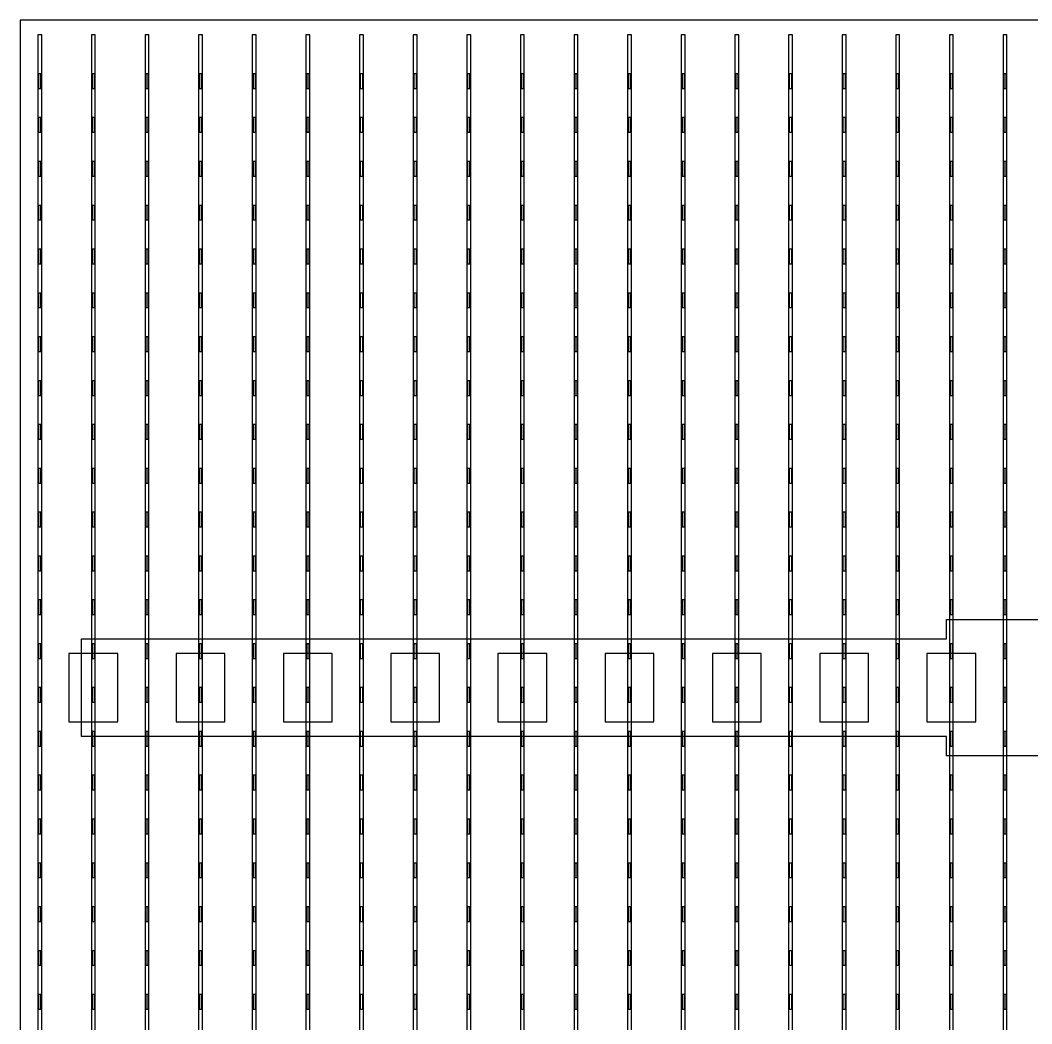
# Model space of a CAD drawing. Header units: millimetres. Extents: x -18 to 142, y -7 to 153.
# Drawn here: x 104.32 to 114.7, y 30.65 to 40.95 of the extents above; entities that cross this region are included whole.
import ezdxf

# ---------------------------------------------------------------- set-up
doc = ezdxf.new("R2010")
doc.units = ezdxf.units.MM
for name, color, linetype in [('BUSBARS', 3, 'Continuous'), ('CONTACT_PADS', 2, 'Continuous'), ('FINGERS', 1, 'Continuous'), ('INSULATION', 2, 'Continuous')]:
    doc.layers.add(name, color=color, linetype=linetype)

msp = doc.modelspace()

# ---------------------------------------------------------------- linework, layer by layer
at = {"layer": 'BUSBARS'}
msp.add_lwpolyline([(123.89, 34.6), (123.89, 33.6), (115.02, 33.6), (115.02, 33.4), (113.82, 33.4), (113.82, 33.6), (104.95, 33.6), (104.95, 34.6), (113.82, 34.6), (113.82, 34.8), (115.02, 34.8), (115.02, 34.6), (123.89, 34.6)], close=True, dxfattribs=at)
at = {"layer": 'CONTACT_PADS'}
for points in [[(104.533, 40.25), (104.533, 40.4), (104.508, 40.4), (104.508, 40.25), (104.533, 40.25)], [(105.083, 40.25), (105.083, 40.4), (105.058, 40.4), (105.058, 40.25), (105.083, 40.25)], [(105.633, 40.25), (105.633, 40.4), (105.608, 40.4), (105.608, 40.25), (105.633, 40.25)], [(106.183, 40.25), (106.183, 40.4), (106.158, 40.4), (106.158, 40.25), (106.183, 40.25)], [(106.733, 40.25), (106.733, 40.4), (106.708, 40.4), (106.708, 40.25), (106.733, 40.25)], [(107.283, 40.25), (107.283, 40.4), (107.258, 40.4), (107.258, 40.25), (107.283, 40.25)], [(107.833, 40.25), (107.833, 40.4), (107.808, 40.4), (107.808, 40.25), (107.833, 40.25)], [(108.383, 40.25), (108.383, 40.4), (108.358, 40.4), (108.358, 40.25), (108.383, 40.25)], [(108.933, 40.25), (108.933, 40.4), (108.908, 40.4), (108.908, 40.25), (108.933, 40.25)], [(109.483, 40.25), (109.483, 40.4), (109.458, 40.4), (109.458, 40.25), (109.483, 40.25)], [(110.033, 40.25), (110.033, 40.4), (110.008, 40.4), (110.008, 40.25), (110.033, 40.25)], [(110.583, 40.25), (110.583, 40.4), (110.558, 40.4), (110.558, 40.25), (110.583, 40.25)], [(111.133, 40.25), (111.133, 40.4), (111.108, 40.4), (111.108, 40.25), (111.133, 40.25)], [(111.683, 40.25), (111.683, 40.4), (111.658, 40.4), (111.658, 40.25), (111.683, 40.25)], [(112.233, 40.25), (112.233, 40.4), (112.208, 40.4), (112.208, 40.25), (112.233, 40.25)], [(112.783, 40.25), (112.783, 40.4), (112.758, 40.4), (112.758, 40.25), (112.783, 40.25)], [(113.333, 40.25), (113.333, 40.4), (113.308, 40.4), (113.308, 40.25), (113.333, 40.25)], [(113.883, 40.25), (113.883, 40.4), (113.858, 40.4), (113.858, 40.25), (113.883, 40.25)], [(114.433, 40.25), (114.433, 40.4), (114.408, 40.4), (114.408, 40.25), (114.433, 40.25)], [(104.533, 39.8), (104.533, 39.95), (104.508, 39.95), (104.508, 39.8), (104.533, 39.8)], [(105.083, 39.8), (105.083, 39.95), (105.058, 39.95), (105.058, 39.8), (105.083, 39.8)], [(105.633, 39.8), (105.633, 39.95), (105.608, 39.95), (105.608, 39.8), (105.633, 39.8)], [(106.183, 39.8), (106.183, 39.95), (106.158, 39.95), (106.158, 39.8), (106.183, 39.8)], [(106.733, 39.8), (106.733, 39.95), (106.708, 39.95), (106.708, 39.8), (106.733, 39.8)], [(107.283, 39.8), (107.283, 39.95), (107.258, 39.95), (107.258, 39.8), (107.283, 39.8)], [(107.833, 39.8), (107.833, 39.95), (107.808, 39.95), (107.808, 39.8), (107.833, 39.8)], [(108.383, 39.8), (108.383, 39.95), (108.358, 39.95), (108.358, 39.8), (108.383, 39.8)], [(108.933, 39.8), (108.933, 39.95), (108.908, 39.95), (108.908, 39.8), (108.933, 39.8)], [(109.483, 39.8), (109.483, 39.95), (109.458, 39.95), (109.458, 39.8), (109.483, 39.8)], [(110.033, 39.8), (110.033, 39.95), (110.008, 39.95), (110.008, 39.8), (110.033, 39.8)], [(110.583, 39.8), (110.583, 39.95), (110.558, 39.95), (110.558, 39.8), (110.583, 39.8)], [(111.133, 39.8), (111.133, 39.95), (111.108, 39.95), (111.108, 39.8), (111.133, 39.8)], [(111.683, 39.8), (111.683, 39.95), (111.658, 39.95), (111.658, 39.8), (111.683, 39.8)], [(112.233, 39.8), (112.233, 39.95), (112.208, 39.95), (112.208, 39.8), (112.233, 39.8)], [(112.783, 39.8), (112.783, 39.95), (112.758, 39.95), (112.758, 39.8), (112.783, 39.8)], [(113.333, 39.8), (113.333, 39.95), (113.308, 39.95), (113.308, 39.8), (113.333, 39.8)], [(113.883, 39.8), (113.883, 39.95), (113.858, 39.95), (113.858, 39.8), (113.883, 39.8)], [(114.433, 39.8), (114.433, 39.95), (114.408, 39.95), (114.408, 39.8), (114.433, 39.8)], [(104.533, 39.35), (104.533, 39.5), (104.508, 39.5), (104.508, 39.35), (104.533, 39.35)], [(105.083, 39.35), (105.083, 39.5), (105.058, 39.5), (105.058, 39.35), (105.083, 39.35)], [(105.633, 39.35), (105.633, 39.5), (105.608, 39.5), (105.608, 39.35), (105.633, 39.35)], [(106.183, 39.35), (106.183, 39.5), (106.158, 39.5), (106.158, 39.35), (106.183, 39.35)], [(106.733, 39.35), (106.733, 39.5), (106.708, 39.5), (106.708, 39.35), (106.733, 39.35)], [(107.283, 39.35), (107.283, 39.5), (107.258, 39.5), (107.258, 39.35), (107.283, 39.35)], [(107.833, 39.35), (107.833, 39.5), (107.808, 39.5), (107.808, 39.35), (107.833, 39.35)], [(108.383, 39.35), (108.383, 39.5), (108.358, 39.5), (108.358, 39.35), (108.383, 39.35)], [(108.933, 39.35), (108.933, 39.5), (108.908, 39.5), (108.908, 39.35), (108.933, 39.35)], [(109.483, 39.35), (109.483, 39.5), (109.458, 39.5), (109.458, 39.35), (109.483, 39.35)], [(110.033, 39.35), (110.033, 39.5), (110.008, 39.5), (110.008, 39.35), (110.033, 39.35)], [(110.583, 39.35), (110.583, 39.5), (110.558, 39.5), (110.558, 39.35), (110.583, 39.35)], [(111.133, 39.35), (111.133, 39.5), (111.108, 39.5), (111.108, 39.35), (111.133, 39.35)], [(111.683, 39.35), (111.683, 39.5), (111.658, 39.5), (111.658, 39.35), (111.683, 39.35)], [(112.233, 39.35), (112.233, 39.5), (112.208, 39.5), (112.208, 39.35), (112.233, 39.35)], [(112.783, 39.35), (112.783, 39.5), (112.758, 39.5), (112.758, 39.35), (112.783, 39.35)], [(113.333, 39.35), (113.333, 39.5), (113.308, 39.5), (113.308, 39.35), (113.333, 39.35)], [(113.883, 39.35), (113.883, 39.5), (113.858, 39.5), (113.858, 39.35), (113.883, 39.35)], [(114.433, 39.35), (114.433, 39.5), (114.408, 39.5), (114.408, 39.35), (114.433, 39.35)], [(104.533, 38.9), (104.533, 39.05), (104.508, 39.05), (104.508, 38.9), (104.533, 38.9)], [(105.083, 38.9), (105.083, 39.05), (105.058, 39.05), (105.058, 38.9), (105.083, 38.9)], [(105.633, 38.9), (105.633, 39.05), (105.608, 39.05), (105.608, 38.9), (105.633, 38.9)], [(106.183, 38.9), (106.183, 39.05), (106.158, 39.05), (106.158, 38.9), (106.183, 38.9)], [(106.733, 38.9), (106.733, 39.05), (106.708, 39.05), (106.708, 38.9), (106.733, 38.9)], [(107.283, 38.9), (107.283, 39.05), (107.258, 39.05), (107.258, 38.9), (107.283, 38.9)], [(107.833, 38.9), (107.833, 39.05), (107.808, 39.05), (107.808, 38.9), (107.833, 38.9)], [(108.383, 38.9), (108.383, 39.05), (108.358, 39.05), (108.358, 38.9), (108.383, 38.9)], [(108.933, 38.9), (108.933, 39.05), (108.908, 39.05), (108.908, 38.9), (108.933, 38.9)], [(109.483, 38.9), (109.483, 39.05), (109.458, 39.05), (109.458, 38.9), (109.483, 38.9)], [(110.033, 38.9), (110.033, 39.05), (110.008, 39.05), (110.008, 38.9), (110.033, 38.9)], [(110.583, 38.9), (110.583, 39.05), (110.558, 39.05), (110.558, 38.9), (110.583, 38.9)], [(111.133, 38.9), (111.133, 39.05), (111.108, 39.05), (111.108, 38.9), (111.133, 38.9)], [(111.683, 38.9), (111.683, 39.05), (111.658, 39.05), (111.658, 38.9), (111.683, 38.9)], [(112.233, 38.9), (112.233, 39.05), (112.208, 39.05), (112.208, 38.9), (112.233, 38.9)], [(112.783, 38.9), (112.783, 39.05), (112.758, 39.05), (112.758, 38.9), (112.783, 38.9)], [(113.333, 38.9), (113.333, 39.05), (113.308, 39.05), (113.308, 38.9), (113.333, 38.9)], [(113.883, 38.9), (113.883, 39.05), (113.858, 39.05), (113.858, 38.9), (113.883, 38.9)], [(114.433, 38.9), (114.433, 39.05), (114.408, 39.05), (114.408, 38.9), (114.433, 38.9)], [(104.533, 38.45), (104.533, 38.6), (104.508, 38.6), (104.508, 38.45), (104.533, 38.45)], [(105.083, 38.45), (105.083, 38.6), (105.058, 38.6), (105.058, 38.45), (105.083, 38.45)], [(105.633, 38.45), (105.633, 38.6), (105.608, 38.6), (105.608, 38.45), (105.633, 38.45)], [(106.183, 38.45), (106.183, 38.6), (106.158, 38.6), (106.158, 38.45), (106.183, 38.45)], [(106.733, 38.45), (106.733, 38.6), (106.708, 38.6), (106.708, 38.45), (106.733, 38.45)], [(107.283, 38.45), (107.283, 38.6), (107.258, 38.6), (107.258, 38.45), (107.283, 38.45)], [(107.833, 38.45), (107.833, 38.6), (107.808, 38.6), (107.808, 38.45), (107.833, 38.45)], [(108.383, 38.45), (108.383, 38.6), (108.358, 38.6), (108.358, 38.45), (108.383, 38.45)], [(108.933, 38.45), (108.933, 38.6), (108.908, 38.6), (108.908, 38.45), (108.933, 38.45)], [(109.483, 38.45), (109.483, 38.6), (109.458, 38.6), (109.458, 38.45), (109.483, 38.45)], [(110.033, 38.45), (110.033, 38.6), (110.008, 38.6), (110.008, 38.45), (110.033, 38.45)], [(110.583, 38.45), (110.583, 38.6), (110.558, 38.6), (110.558, 38.45), (110.583, 38.45)], [(111.133, 38.45), (111.133, 38.6), (111.108, 38.6), (111.108, 38.45), (111.133, 38.45)], [(111.683, 38.45), (111.683, 38.6), (111.658, 38.6), (111.658, 38.45), (111.683, 38.45)], [(112.233, 38.45), (112.233, 38.6), (112.208, 38.6), (112.208, 38.45), (112.233, 38.45)], [(112.783, 38.45), (112.783, 38.6), (112.758, 38.6), (112.758, 38.45), (112.783, 38.45)], [(113.333, 38.45), (113.333, 38.6), (113.308, 38.6), (113.308, 38.45), (113.333, 38.45)], [(113.883, 38.45), (113.883, 38.6), (113.858, 38.6), (113.858, 38.45), (113.883, 38.45)], [(114.433, 38.45), (114.433, 38.6), (114.408, 38.6), (114.408, 38.45), (114.433, 38.45)], [(104.533, 38), (104.533, 38.15), (104.508, 38.15), (104.508, 38), (104.533, 38)], [(105.083, 38), (105.083, 38.15), (105.058, 38.15), (105.058, 38), (105.083, 38)], [(105.633, 38), (105.633, 38.15), (105.608, 38.15), (105.608, 38), (105.633, 38)], [(106.183, 38), (106.183, 38.15), (106.158, 38.15), (106.158, 38), (106.183, 38)], [(106.733, 38), (106.733, 38.15), (106.708, 38.15), (106.708, 38), (106.733, 38)], [(107.283, 38), (107.283, 38.15), (107.258, 38.15), (107.258, 38), (107.283, 38)], [(107.833, 38), (107.833, 38.15), (107.808, 38.15), (107.808, 38), (107.833, 38)], [(108.383, 38), (108.383, 38.15), (108.358, 38.15), (108.358, 38), (108.383, 38)], [(108.933, 38), (108.933, 38.15), (108.908, 38.15), (108.908, 38), (108.933, 38)], [(109.483, 38), (109.483, 38.15), (109.458, 38.15), (109.458, 38), (109.483, 38)], [(110.033, 38), (110.033, 38.15), (110.008, 38.15), (110.008, 38), (110.033, 38)], [(110.583, 38), (110.583, 38.15), (110.558, 38.15), (110.558, 38), (110.583, 38)], [(111.133, 38), (111.133, 38.15), (111.108, 38.15), (111.108, 38), (111.133, 38)], [(111.683, 38), (111.683, 38.15), (111.658, 38.15), (111.658, 38), (111.683, 38)], [(112.233, 38), (112.233, 38.15), (112.208, 38.15), (112.208, 38), (112.233, 38)], [(112.783, 38), (112.783, 38.15), (112.758, 38.15), (112.758, 38), (112.783, 38)], [(113.333, 38), (113.333, 38.15), (113.308, 38.15), (113.308, 38), (113.333, 38)], [(113.883, 38), (113.883, 38.15), (113.858, 38.15), (113.858, 38), (113.883, 38)], [(114.433, 38), (114.433, 38.15), (114.408, 38.15), (114.408, 38), (114.433, 38)], [(104.533, 37.55), (104.533, 37.7), (104.508, 37.7), (104.508, 37.55), (104.533, 37.55)], [(105.083, 37.55), (105.083, 37.7), (105.058, 37.7), (105.058, 37.55), (105.083, 37.55)], [(105.633, 37.55), (105.633, 37.7), (105.608, 37.7), (105.608, 37.55), (105.633, 37.55)], [(106.183, 37.55), (106.183, 37.7), (106.158, 37.7), (106.158, 37.55), (106.183, 37.55)], [(106.733, 37.55), (106.733, 37.7), (106.708, 37.7), (106.708, 37.55), (106.733, 37.55)], [(107.283, 37.55), (107.283, 37.7), (107.258, 37.7), (107.258, 37.55), (107.283, 37.55)], [(107.833, 37.55), (107.833, 37.7), (107.808, 37.7), (107.808, 37.55), (107.833, 37.55)], [(108.383, 37.55), (108.383, 37.7), (108.358, 37.7), (108.358, 37.55), (108.383, 37.55)], [(108.933, 37.55), (108.933, 37.7), (108.908, 37.7), (108.908, 37.55), (108.933, 37.55)], [(109.483, 37.55), (109.483, 37.7), (109.458, 37.7), (109.458, 37.55), (109.483, 37.55)], [(110.033, 37.55), (110.033, 37.7), (110.008, 37.7), (110.008, 37.55), (110.033, 37.55)], [(110.583, 37.55), (110.583, 37.7), (110.558, 37.7), (110.558, 37.55), (110.583, 37.55)], [(111.133, 37.55), (111.133, 37.7), (111.108, 37.7), (111.108, 37.55), (111.133, 37.55)], [(111.683, 37.55), (111.683, 37.7), (111.658, 37.7), (111.658, 37.55), (111.683, 37.55)], [(112.233, 37.55), (112.233, 37.7), (112.208, 37.7), (112.208, 37.55), (112.233, 37.55)], [(112.783, 37.55), (112.783, 37.7), (112.758, 37.7), (112.758, 37.55), (112.783, 37.55)], [(113.333, 37.55), (113.333, 37.7), (113.308, 37.7), (113.308, 37.55), (113.333, 37.55)], [(113.883, 37.55), (113.883, 37.7), (113.858, 37.7), (113.858, 37.55), (113.883, 37.55)], [(114.433, 37.55), (114.433, 37.7), (114.408, 37.7), (114.408, 37.55), (114.433, 37.55)], [(104.533, 37.1), (104.533, 37.25), (104.508, 37.25), (104.508, 37.1), (104.533, 37.1)], [(105.083, 37.1), (105.083, 37.25), (105.058, 37.25), (105.058, 37.1), (105.083, 37.1)], [(105.633, 37.1), (105.633, 37.25), (105.608, 37.25), (105.608, 37.1), (105.633, 37.1)], [(106.183, 37.1), (106.183, 37.25), (106.158, 37.25), (106.158, 37.1), (106.183, 37.1)], [(106.733, 37.1), (106.733, 37.25), (106.708, 37.25), (106.708, 37.1), (106.733, 37.1)], [(107.283, 37.1), (107.283, 37.25), (107.258, 37.25), (107.258, 37.1), (107.283, 37.1)], [(107.833, 37.1), (107.833, 37.25), (107.808, 37.25), (107.808, 37.1), (107.833, 37.1)], [(108.383, 37.1), (108.383, 37.25), (108.358, 37.25), (108.358, 37.1), (108.383, 37.1)], [(108.933, 37.1), (108.933, 37.25), (108.908, 37.25), (108.908, 37.1), (108.933, 37.1)], [(109.483, 37.1), (109.483, 37.25), (109.458, 37.25), (109.458, 37.1), (109.483, 37.1)], [(110.033, 37.1), (110.033, 37.25), (110.008, 37.25), (110.008, 37.1), (110.033, 37.1)], [(110.583, 37.1), (110.583, 37.25), (110.558, 37.25), (110.558, 37.1), (110.583, 37.1)], [(111.133, 37.1), (111.133, 37.25), (111.108, 37.25), (111.108, 37.1), (111.133, 37.1)], [(111.683, 37.1), (111.683, 37.25), (111.658, 37.25), (111.658, 37.1), (111.683, 37.1)], [(112.233, 37.1), (112.233, 37.25), (112.208, 37.25), (112.208, 37.1), (112.233, 37.1)], [(112.783, 37.1), (112.783, 37.25), (112.758, 37.25), (112.758, 37.1), (112.783, 37.1)], [(113.333, 37.1), (113.333, 37.25), (113.308, 37.25), (113.308, 37.1), (113.333, 37.1)], [(113.883, 37.1), (113.883, 37.25), (113.858, 37.25), (113.858, 37.1), (113.883, 37.1)], [(114.433, 37.1), (114.433, 37.25), (114.408, 37.25), (114.408, 37.1), (114.433, 37.1)], [(104.533, 36.65), (104.533, 36.8), (104.508, 36.8), (104.508, 36.65), (104.533, 36.65)], [(105.083, 36.65), (105.083, 36.8), (105.058, 36.8), (105.058, 36.65), (105.083, 36.65)], [(105.633, 36.65), (105.633, 36.8), (105.608, 36.8), (105.608, 36.65), (105.633, 36.65)], [(106.183, 36.65), (106.183, 36.8), (106.158, 36.8), (106.158, 36.65), (106.183, 36.65)], [(106.733, 36.65), (106.733, 36.8), (106.708, 36.8), (106.708, 36.65), (106.733, 36.65)], [(107.283, 36.65), (107.283, 36.8), (107.258, 36.8), (107.258, 36.65), (107.283, 36.65)], [(107.833, 36.65), (107.833, 36.8), (107.808, 36.8), (107.808, 36.65), (107.833, 36.65)], [(108.383, 36.65), (108.383, 36.8), (108.358, 36.8), (108.358, 36.65), (108.383, 36.65)], [(108.933, 36.65), (108.933, 36.8), (108.908, 36.8), (108.908, 36.65), (108.933, 36.65)], [(109.483, 36.65), (109.483, 36.8), (109.458, 36.8), (109.458, 36.65), (109.483, 36.65)], [(110.033, 36.65), (110.033, 36.8), (110.008, 36.8), (110.008, 36.65), (110.033, 36.65)], [(110.583, 36.65), (110.583, 36.8), (110.558, 36.8), (110.558, 36.65), (110.583, 36.65)], [(111.133, 36.65), (111.133, 36.8), (111.108, 36.8), (111.108, 36.65), (111.133, 36.65)], [(111.683, 36.65), (111.683, 36.8), (111.658, 36.8), (111.658, 36.65), (111.683, 36.65)], [(112.233, 36.65), (112.233, 36.8), (112.208, 36.8), (112.208, 36.65), (112.233, 36.65)], [(112.783, 36.65), (112.783, 36.8), (112.758, 36.8), (112.758, 36.65), (112.783, 36.65)], [(113.333, 36.65), (113.333, 36.8), (113.308, 36.8), (113.308, 36.65), (113.333, 36.65)], [(113.883, 36.65), (113.883, 36.8), (113.858, 36.8), (113.858, 36.65), (113.883, 36.65)], [(114.433, 36.65), (114.433, 36.8), (114.408, 36.8), (114.408, 36.65), (114.433, 36.65)], [(104.533, 36.2), (104.533, 36.35), (104.508, 36.35), (104.508, 36.2), (104.533, 36.2)], [(105.083, 36.2), (105.083, 36.35), (105.058, 36.35), (105.058, 36.2), (105.083, 36.2)], [(105.633, 36.2), (105.633, 36.35), (105.608, 36.35), (105.608, 36.2), (105.633, 36.2)], [(106.183, 36.2), (106.183, 36.35), (106.158, 36.35), (106.158, 36.2), (106.183, 36.2)], [(106.733, 36.2), (106.733, 36.35), (106.708, 36.35), (106.708, 36.2), (106.733, 36.2)], [(107.283, 36.2), (107.283, 36.35), (107.258, 36.35), (107.258, 36.2), (107.283, 36.2)], [(107.833, 36.2), (107.833, 36.35), (107.808, 36.35), (107.808, 36.2), (107.833, 36.2)], [(108.383, 36.2), (108.383, 36.35), (108.358, 36.35), (108.358, 36.2), (108.383, 36.2)], [(108.933, 36.2), (108.933, 36.35), (108.908, 36.35), (108.908, 36.2), (108.933, 36.2)], [(109.483, 36.2), (109.483, 36.35), (109.458, 36.35), (109.458, 36.2), (109.483, 36.2)], [(110.033, 36.2), (110.033, 36.35), (110.008, 36.35), (110.008, 36.2), (110.033, 36.2)], [(110.583, 36.2), (110.583, 36.35), (110.558, 36.35), (110.558, 36.2), (110.583, 36.2)], [(111.133, 36.2), (111.133, 36.35), (111.108, 36.35), (111.108, 36.2), (111.133, 36.2)], [(111.683, 36.2), (111.683, 36.35), (111.658, 36.35), (111.658, 36.2), (111.683, 36.2)], [(112.233, 36.2), (112.233, 36.35), (112.208, 36.35), (112.208, 36.2), (112.233, 36.2)], [(112.783, 36.2), (112.783, 36.35), (112.758, 36.35), (112.758, 36.2), (112.783, 36.2)], [(113.333, 36.2), (113.333, 36.35), (113.308, 36.35), (113.308, 36.2), (113.333, 36.2)], [(113.883, 36.2), (113.883, 36.35), (113.858, 36.35), (113.858, 36.2), (113.883, 36.2)], [(114.433, 36.2), (114.433, 36.35), (114.408, 36.35), (114.408, 36.2), (114.433, 36.2)], [(104.533, 35.75), (104.533, 35.9), (104.508, 35.9), (104.508, 35.75), (104.533, 35.75)], [(105.083, 35.75), (105.083, 35.9), (105.058, 35.9), (105.058, 35.75), (105.083, 35.75)], [(105.633, 35.75), (105.633, 35.9), (105.608, 35.9), (105.608, 35.75), (105.633, 35.75)], [(106.183, 35.75), (106.183, 35.9), (106.158, 35.9), (106.158, 35.75), (106.183, 35.75)], [(106.733, 35.75), (106.733, 35.9), (106.708, 35.9), (106.708, 35.75), (106.733, 35.75)], [(107.283, 35.75), (107.283, 35.9), (107.258, 35.9), (107.258, 35.75), (107.283, 35.75)], [(107.833, 35.75), (107.833, 35.9), (107.808, 35.9), (107.808, 35.75), (107.833, 35.75)], [(108.383, 35.75), (108.383, 35.9), (108.358, 35.9), (108.358, 35.75), (108.383, 35.75)], [(108.933, 35.75), (108.933, 35.9), (108.908, 35.9), (108.908, 35.75), (108.933, 35.75)], [(109.483, 35.75), (109.483, 35.9), (109.458, 35.9), (109.458, 35.75), (109.483, 35.75)], [(110.033, 35.75), (110.033, 35.9), (110.008, 35.9), (110.008, 35.75), (110.033, 35.75)], [(110.583, 35.75), (110.583, 35.9), (110.558, 35.9), (110.558, 35.75), (110.583, 35.75)], [(111.133, 35.75), (111.133, 35.9), (111.108, 35.9), (111.108, 35.75), (111.133, 35.75)], [(111.683, 35.75), (111.683, 35.9), (111.658, 35.9), (111.658, 35.75), (111.683, 35.75)], [(112.233, 35.75), (112.233, 35.9), (112.208, 35.9), (112.208, 35.75), (112.233, 35.75)], [(112.783, 35.75), (112.783, 35.9), (112.758, 35.9), (112.758, 35.75), (112.783, 35.75)], [(113.333, 35.75), (113.333, 35.9), (113.308, 35.9), (113.308, 35.75), (113.333, 35.75)], [(113.883, 35.75), (113.883, 35.9), (113.858, 35.9), (113.858, 35.75), (113.883, 35.75)], [(114.433, 35.75), (114.433, 35.9), (114.408, 35.9), (114.408, 35.75), (114.433, 35.75)], [(104.533, 35.3), (104.533, 35.45), (104.508, 35.45), (104.508, 35.3), (104.533, 35.3)], [(105.083, 35.3), (105.083, 35.45), (105.058, 35.45), (105.058, 35.3), (105.083, 35.3)], [(105.633, 35.3), (105.633, 35.45), (105.608, 35.45), (105.608, 35.3), (105.633, 35.3)], [(106.183, 35.3), (106.183, 35.45), (106.158, 35.45), (106.158, 35.3), (106.183, 35.3)], [(106.733, 35.3), (106.733, 35.45), (106.708, 35.45), (106.708, 35.3), (106.733, 35.3)], [(107.283, 35.3), (107.283, 35.45), (107.258, 35.45), (107.258, 35.3), (107.283, 35.3)], [(107.833, 35.3), (107.833, 35.45), (107.808, 35.45), (107.808, 35.3), (107.833, 35.3)], [(108.383, 35.3), (108.383, 35.45), (108.358, 35.45), (108.358, 35.3), (108.383, 35.3)], [(108.933, 35.3), (108.933, 35.45), (108.908, 35.45), (108.908, 35.3), (108.933, 35.3)], [(109.483, 35.3), (109.483, 35.45), (109.458, 35.45), (109.458, 35.3), (109.483, 35.3)], [(110.033, 35.3), (110.033, 35.45), (110.008, 35.45), (110.008, 35.3), (110.033, 35.3)], [(110.583, 35.3), (110.583, 35.45), (110.558, 35.45), (110.558, 35.3), (110.583, 35.3)], [(111.133, 35.3), (111.133, 35.45), (111.108, 35.45), (111.108, 35.3), (111.133, 35.3)], [(111.683, 35.3), (111.683, 35.45), (111.658, 35.45), (111.658, 35.3), (111.683, 35.3)], [(112.233, 35.3), (112.233, 35.45), (112.208, 35.45), (112.208, 35.3), (112.233, 35.3)], [(112.783, 35.3), (112.783, 35.45), (112.758, 35.45), (112.758, 35.3), (112.783, 35.3)], [(113.333, 35.3), (113.333, 35.45), (113.308, 35.45), (113.308, 35.3), (113.333, 35.3)], [(113.883, 35.3), (113.883, 35.45), (113.858, 35.45), (113.858, 35.3), (113.883, 35.3)], [(114.433, 35.3), (114.433, 35.45), (114.408, 35.45), (114.408, 35.3), (114.433, 35.3)], [(104.533, 34.85), (104.533, 35), (104.508, 35), (104.508, 34.85), (104.533, 34.85)], [(105.083, 34.85), (105.083, 35), (105.058, 35), (105.058, 34.85), (105.083, 34.85)], [(105.633, 34.85), (105.633, 35), (105.608, 35), (105.608, 34.85), (105.633, 34.85)], [(106.183, 34.85), (106.183, 35), (106.158, 35), (106.158, 34.85), (106.183, 34.85)], [(106.733, 34.85), (106.733, 35), (106.708, 35), (106.708, 34.85), (106.733, 34.85)], [(107.283, 34.85), (107.283, 35), (107.258, 35), (107.258, 34.85), (107.283, 34.85)], [(107.833, 34.85), (107.833, 35), (107.808, 35), (107.808, 34.85), (107.833, 34.85)], [(108.383, 34.85), (108.383, 35), (108.358, 35), (108.358, 34.85), (108.383, 34.85)], [(108.933, 34.85), (108.933, 35), (108.908, 35), (108.908, 34.85), (108.933, 34.85)], [(109.483, 34.85), (109.483, 35), (109.458, 35), (109.458, 34.85), (109.483, 34.85)], [(110.033, 34.85), (110.033, 35), (110.008, 35), (110.008, 34.85), (110.033, 34.85)], [(110.583, 34.85), (110.583, 35), (110.558, 35), (110.558, 34.85), (110.583, 34.85)], [(111.133, 34.85), (111.133, 35), (111.108, 35), (111.108, 34.85), (111.133, 34.85)], [(111.683, 34.85), (111.683, 35), (111.658, 35), (111.658, 34.85), (111.683, 34.85)], [(112.233, 34.85), (112.233, 35), (112.208, 35), (112.208, 34.85), (112.233, 34.85)], [(112.783, 34.85), (112.783, 35), (112.758, 35), (112.758, 34.85), (112.783, 34.85)], [(113.333, 34.85), (113.333, 35), (113.308, 35), (113.308, 34.85), (113.333, 34.85)], [(113.883, 34.85), (113.883, 35), (113.858, 35), (113.858, 34.85), (113.883, 34.85)], [(114.433, 34.85), (114.433, 35), (114.408, 35), (114.408, 34.85), (114.433, 34.85)], [(104.533, 34.4), (104.533, 34.55), (104.508, 34.55), (104.508, 34.4), (104.533, 34.4)], [(105.083, 34.4), (105.083, 34.55), (105.058, 34.55), (105.058, 34.4), (105.083, 34.4)], [(105.633, 34.4), (105.633, 34.55), (105.608, 34.55), (105.608, 34.4), (105.633, 34.4)], [(106.183, 34.4), (106.183, 34.55), (106.158, 34.55), (106.158, 34.4), (106.183, 34.4)], [(106.733, 34.4), (106.733, 34.55), (106.708, 34.55), (106.708, 34.4), (106.733, 34.4)], [(107.283, 34.4), (107.283, 34.55), (107.258, 34.55), (107.258, 34.4), (107.283, 34.4)], [(107.833, 34.4), (107.833, 34.55), (107.808, 34.55), (107.808, 34.4), (107.833, 34.4)], [(108.383, 34.4), (108.383, 34.55), (108.358, 34.55), (108.358, 34.4), (108.383, 34.4)], [(108.933, 34.4), (108.933, 34.55), (108.908, 34.55), (108.908, 34.4), (108.933, 34.4)], [(109.483, 34.4), (109.483, 34.55), (109.458, 34.55), (109.458, 34.4), (109.483, 34.4)], [(110.033, 34.4), (110.033, 34.55), (110.008, 34.55), (110.008, 34.4), (110.033, 34.4)], [(110.583, 34.4), (110.583, 34.55), (110.558, 34.55), (110.558, 34.4), (110.583, 34.4)], [(111.133, 34.4), (111.133, 34.55), (111.108, 34.55), (111.108, 34.4), (111.133, 34.4)], [(111.683, 34.4), (111.683, 34.55), (111.658, 34.55), (111.658, 34.4), (111.683, 34.4)], [(112.233, 34.4), (112.233, 34.55), (112.208, 34.55), (112.208, 34.4), (112.233, 34.4)], [(112.783, 34.4), (112.783, 34.55), (112.758, 34.55), (112.758, 34.4), (112.783, 34.4)], [(113.333, 34.4), (113.333, 34.55), (113.308, 34.55), (113.308, 34.4), (113.333, 34.4)], [(113.883, 34.4), (113.883, 34.55), (113.858, 34.55), (113.858, 34.4), (113.883, 34.4)], [(114.433, 34.4), (114.433, 34.55), (114.408, 34.55), (114.408, 34.4), (114.433, 34.4)], [(104.533, 33.95), (104.533, 34.1), (104.508, 34.1), (104.508, 33.95), (104.533, 33.95)], [(105.083, 33.95), (105.083, 34.1), (105.058, 34.1), (105.058, 33.95), (105.083, 33.95)], [(105.633, 33.95), (105.633, 34.1), (105.608, 34.1), (105.608, 33.95), (105.633, 33.95)], [(106.183, 33.95), (106.183, 34.1), (106.158, 34.1), (106.158, 33.95), (106.183, 33.95)], [(106.733, 33.95), (106.733, 34.1), (106.708, 34.1), (106.708, 33.95), (106.733, 33.95)], [(107.283, 33.95), (107.283, 34.1), (107.258, 34.1), (107.258, 33.95), (107.283, 33.95)], [(107.833, 33.95), (107.833, 34.1), (107.808, 34.1), (107.808, 33.95), (107.833, 33.95)], [(108.383, 33.95), (108.383, 34.1), (108.358, 34.1), (108.358, 33.95), (108.383, 33.95)], [(108.933, 33.95), (108.933, 34.1), (108.908, 34.1), (108.908, 33.95), (108.933, 33.95)], [(109.483, 33.95), (109.483, 34.1), (109.458, 34.1), (109.458, 33.95), (109.483, 33.95)], [(110.033, 33.95), (110.033, 34.1), (110.008, 34.1), (110.008, 33.95), (110.033, 33.95)], [(110.583, 33.95), (110.583, 34.1), (110.558, 34.1), (110.558, 33.95), (110.583, 33.95)], [(111.133, 33.95), (111.133, 34.1), (111.108, 34.1), (111.108, 33.95), (111.133, 33.95)], [(111.683, 33.95), (111.683, 34.1), (111.658, 34.1), (111.658, 33.95), (111.683, 33.95)], [(112.233, 33.95), (112.233, 34.1), (112.208, 34.1), (112.208, 33.95), (112.233, 33.95)], [(112.783, 33.95), (112.783, 34.1), (112.758, 34.1), (112.758, 33.95), (112.783, 33.95)], [(113.333, 33.95), (113.333, 34.1), (113.308, 34.1), (113.308, 33.95), (113.333, 33.95)], [(113.883, 33.95), (113.883, 34.1), (113.858, 34.1), (113.858, 33.95), (113.883, 33.95)], [(114.433, 33.95), (114.433, 34.1), (114.408, 34.1), (114.408, 33.95), (114.433, 33.95)], [(104.533, 33.5), (104.533, 33.65), (104.508, 33.65), (104.508, 33.5), (104.533, 33.5)], [(105.083, 33.5), (105.083, 33.65), (105.058, 33.65), (105.058, 33.5), (105.083, 33.5)], [(105.633, 33.5), (105.633, 33.65), (105.608, 33.65), (105.608, 33.5), (105.633, 33.5)], [(106.183, 33.5), (106.183, 33.65), (106.158, 33.65), (106.158, 33.5), (106.183, 33.5)], [(106.733, 33.5), (106.733, 33.65), (106.708, 33.65), (106.708, 33.5), (106.733, 33.5)], [(107.283, 33.5), (107.283, 33.65), (107.258, 33.65), (107.258, 33.5), (107.283, 33.5)], [(107.833, 33.5), (107.833, 33.65), (107.808, 33.65), (107.808, 33.5), (107.833, 33.5)], [(108.383, 33.5), (108.383, 33.65), (108.358, 33.65), (108.358, 33.5), (108.383, 33.5)], [(108.933, 33.5), (108.933, 33.65), (108.908, 33.65), (108.908, 33.5), (108.933, 33.5)], [(109.483, 33.5), (109.483, 33.65), (109.458, 33.65), (109.458, 33.5), (109.483, 33.5)], [(110.033, 33.5), (110.033, 33.65), (110.008, 33.65), (110.008, 33.5), (110.033, 33.5)], [(110.583, 33.5), (110.583, 33.65), (110.558, 33.65), (110.558, 33.5), (110.583, 33.5)], [(111.133, 33.5), (111.133, 33.65), (111.108, 33.65), (111.108, 33.5), (111.133, 33.5)], [(111.683, 33.5), (111.683, 33.65), (111.658, 33.65), (111.658, 33.5), (111.683, 33.5)], [(112.233, 33.5), (112.233, 33.65), (112.208, 33.65), (112.208, 33.5), (112.233, 33.5)], [(112.783, 33.5), (112.783, 33.65), (112.758, 33.65), (112.758, 33.5), (112.783, 33.5)], [(113.333, 33.5), (113.333, 33.65), (113.308, 33.65), (113.308, 33.5), (113.333, 33.5)], [(113.883, 33.5), (113.883, 33.65), (113.858, 33.65), (113.858, 33.5), (113.883, 33.5)], [(114.433, 33.5), (114.433, 33.65), (114.408, 33.65), (114.408, 33.5), (114.433, 33.5)], [(104.533, 33.05), (104.533, 33.2), (104.508, 33.2), (104.508, 33.05), (104.533, 33.05)], [(105.083, 33.05), (105.083, 33.2), (105.058, 33.2), (105.058, 33.05), (105.083, 33.05)], [(105.633, 33.05), (105.633, 33.2), (105.608, 33.2), (105.608, 33.05), (105.633, 33.05)], [(106.183, 33.05), (106.183, 33.2), (106.158, 33.2), (106.158, 33.05), (106.183, 33.05)], [(106.733, 33.05), (106.733, 33.2), (106.708, 33.2), (106.708, 33.05), (106.733, 33.05)], [(107.283, 33.05), (107.283, 33.2), (107.258, 33.2), (107.258, 33.05), (107.283, 33.05)], [(107.833, 33.05), (107.833, 33.2), (107.808, 33.2), (107.808, 33.05), (107.833, 33.05)], [(108.383, 33.05), (108.383, 33.2), (108.358, 33.2), (108.358, 33.05), (108.383, 33.05)], [(108.933, 33.05), (108.933, 33.2), (108.908, 33.2), (108.908, 33.05), (108.933, 33.05)], [(109.483, 33.05), (109.483, 33.2), (109.458, 33.2), (109.458, 33.05), (109.483, 33.05)], [(110.033, 33.05), (110.033, 33.2), (110.008, 33.2), (110.008, 33.05), (110.033, 33.05)], [(110.583, 33.05), (110.583, 33.2), (110.558, 33.2), (110.558, 33.05), (110.583, 33.05)], [(111.133, 33.05), (111.133, 33.2), (111.108, 33.2), (111.108, 33.05), (111.133, 33.05)], [(111.683, 33.05), (111.683, 33.2), (111.658, 33.2), (111.658, 33.05), (111.683, 33.05)], [(112.233, 33.05), (112.233, 33.2), (112.208, 33.2), (112.208, 33.05), (112.233, 33.05)], [(112.783, 33.05), (112.783, 33.2), (112.758, 33.2), (112.758, 33.05), (112.783, 33.05)], [(113.333, 33.05), (113.333, 33.2), (113.308, 33.2), (113.308, 33.05), (113.333, 33.05)], [(113.883, 33.05), (113.883, 33.2), (113.858, 33.2), (113.858, 33.05), (113.883, 33.05)], [(114.433, 33.05), (114.433, 33.2), (114.408, 33.2), (114.408, 33.05), (114.433, 33.05)], [(104.533, 32.6), (104.533, 32.75), (104.508, 32.75), (104.508, 32.6), (104.533, 32.6)], [(105.083, 32.6), (105.083, 32.75), (105.058, 32.75), (105.058, 32.6), (105.083, 32.6)], [(105.633, 32.6), (105.633, 32.75), (105.608, 32.75), (105.608, 32.6), (105.633, 32.6)], [(106.183, 32.6), (106.183, 32.75), (106.158, 32.75), (106.158, 32.6), (106.183, 32.6)], [(106.733, 32.6), (106.733, 32.75), (106.708, 32.75), (106.708, 32.6), (106.733, 32.6)], [(107.283, 32.6), (107.283, 32.75), (107.258, 32.75), (107.258, 32.6), (107.283, 32.6)], [(107.833, 32.6), (107.833, 32.75), (107.808, 32.75), (107.808, 32.6), (107.833, 32.6)], [(108.383, 32.6), (108.383, 32.75), (108.358, 32.75), (108.358, 32.6), (108.383, 32.6)], [(108.933, 32.6), (108.933, 32.75), (108.908, 32.75), (108.908, 32.6), (108.933, 32.6)], [(109.483, 32.6), (109.483, 32.75), (109.458, 32.75), (109.458, 32.6), (109.483, 32.6)], [(110.033, 32.6), (110.033, 32.75), (110.008, 32.75), (110.008, 32.6), (110.033, 32.6)], [(110.583, 32.6), (110.583, 32.75), (110.558, 32.75), (110.558, 32.6), (110.583, 32.6)], [(111.133, 32.6), (111.133, 32.75), (111.108, 32.75), (111.108, 32.6), (111.133, 32.6)], [(111.683, 32.6), (111.683, 32.75), (111.658, 32.75), (111.658, 32.6), (111.683, 32.6)], [(112.233, 32.6), (112.233, 32.75), (112.208, 32.75), (112.208, 32.6), (112.233, 32.6)], [(112.783, 32.6), (112.783, 32.75), (112.758, 32.75), (112.758, 32.6), (112.783, 32.6)], [(113.333, 32.6), (113.333, 32.75), (113.308, 32.75), (113.308, 32.6), (113.333, 32.6)], [(113.883, 32.6), (113.883, 32.75), (113.858, 32.75), (113.858, 32.6), (113.883, 32.6)], [(114.433, 32.6), (114.433, 32.75), (114.408, 32.75), (114.408, 32.6), (114.433, 32.6)], [(104.533, 32.15), (104.533, 32.3), (104.508, 32.3), (104.508, 32.15), (104.533, 32.15)], [(105.083, 32.15), (105.083, 32.3), (105.058, 32.3), (105.058, 32.15), (105.083, 32.15)], [(105.633, 32.15), (105.633, 32.3), (105.608, 32.3), (105.608, 32.15), (105.633, 32.15)], [(106.183, 32.15), (106.183, 32.3), (106.158, 32.3), (106.158, 32.15), (106.183, 32.15)], [(106.733, 32.15), (106.733, 32.3), (106.708, 32.3), (106.708, 32.15), (106.733, 32.15)], [(107.283, 32.15), (107.283, 32.3), (107.258, 32.3), (107.258, 32.15), (107.283, 32.15)], [(107.833, 32.15), (107.833, 32.3), (107.808, 32.3), (107.808, 32.15), (107.833, 32.15)], [(108.383, 32.15), (108.383, 32.3), (108.358, 32.3), (108.358, 32.15), (108.383, 32.15)], [(108.933, 32.15), (108.933, 32.3), (108.908, 32.3), (108.908, 32.15), (108.933, 32.15)], [(109.483, 32.15), (109.483, 32.3), (109.458, 32.3), (109.458, 32.15), (109.483, 32.15)], [(110.033, 32.15), (110.033, 32.3), (110.008, 32.3), (110.008, 32.15), (110.033, 32.15)], [(110.583, 32.15), (110.583, 32.3), (110.558, 32.3), (110.558, 32.15), (110.583, 32.15)], [(111.133, 32.15), (111.133, 32.3), (111.108, 32.3), (111.108, 32.15), (111.133, 32.15)], [(111.683, 32.15), (111.683, 32.3), (111.658, 32.3), (111.658, 32.15), (111.683, 32.15)], [(112.233, 32.15), (112.233, 32.3), (112.208, 32.3), (112.208, 32.15), (112.233, 32.15)], [(112.783, 32.15), (112.783, 32.3), (112.758, 32.3), (112.758, 32.15), (112.783, 32.15)], [(113.333, 32.15), (113.333, 32.3), (113.308, 32.3), (113.308, 32.15), (113.333, 32.15)], [(113.883, 32.15), (113.883, 32.3), (113.858, 32.3), (113.858, 32.15), (113.883, 32.15)], [(114.433, 32.15), (114.433, 32.3), (114.408, 32.3), (114.408, 32.15), (114.433, 32.15)], [(104.533, 31.7), (104.533, 31.85), (104.508, 31.85), (104.508, 31.7), (104.533, 31.7)], [(105.083, 31.7), (105.083, 31.85), (105.058, 31.85), (105.058, 31.7), (105.083, 31.7)], [(105.633, 31.7), (105.633, 31.85), (105.608, 31.85), (105.608, 31.7), (105.633, 31.7)], [(106.183, 31.7), (106.183, 31.85), (106.158, 31.85), (106.158, 31.7), (106.183, 31.7)], [(106.733, 31.7), (106.733, 31.85), (106.708, 31.85), (106.708, 31.7), (106.733, 31.7)], [(107.283, 31.7), (107.283, 31.85), (107.258, 31.85), (107.258, 31.7), (107.283, 31.7)], [(107.833, 31.7), (107.833, 31.85), (107.808, 31.85), (107.808, 31.7), (107.833, 31.7)], [(108.383, 31.7), (108.383, 31.85), (108.358, 31.85), (108.358, 31.7), (108.383, 31.7)], [(108.933, 31.7), (108.933, 31.85), (108.908, 31.85), (108.908, 31.7), (108.933, 31.7)], [(109.483, 31.7), (109.483, 31.85), (109.458, 31.85), (109.458, 31.7), (109.483, 31.7)], [(110.033, 31.7), (110.033, 31.85), (110.008, 31.85), (110.008, 31.7), (110.033, 31.7)], [(110.583, 31.7), (110.583, 31.85), (110.558, 31.85), (110.558, 31.7), (110.583, 31.7)], [(111.133, 31.7), (111.133, 31.85), (111.108, 31.85), (111.108, 31.7), (111.133, 31.7)], [(111.683, 31.7), (111.683, 31.85), (111.658, 31.85), (111.658, 31.7), (111.683, 31.7)], [(112.233, 31.7), (112.233, 31.85), (112.208, 31.85), (112.208, 31.7), (112.233, 31.7)], [(112.783, 31.7), (112.783, 31.85), (112.758, 31.85), (112.758, 31.7), (112.783, 31.7)], [(113.333, 31.7), (113.333, 31.85), (113.308, 31.85), (113.308, 31.7), (113.333, 31.7)], [(113.883, 31.7), (113.883, 31.85), (113.858, 31.85), (113.858, 31.7), (113.883, 31.7)], [(114.433, 31.7), (114.433, 31.85), (114.408, 31.85), (114.408, 31.7), (114.433, 31.7)], [(104.533, 31.25), (104.533, 31.4), (104.508, 31.4), (104.508, 31.25), (104.533, 31.25)], [(105.083, 31.25), (105.083, 31.4), (105.058, 31.4), (105.058, 31.25), (105.083, 31.25)], [(105.633, 31.25), (105.633, 31.4), (105.608, 31.4), (105.608, 31.25), (105.633, 31.25)], [(106.183, 31.25), (106.183, 31.4), (106.158, 31.4), (106.158, 31.25), (106.183, 31.25)], [(106.733, 31.25), (106.733, 31.4), (106.708, 31.4), (106.708, 31.25), (106.733, 31.25)], [(107.283, 31.25), (107.283, 31.4), (107.258, 31.4), (107.258, 31.25), (107.283, 31.25)], [(107.833, 31.25), (107.833, 31.4), (107.808, 31.4), (107.808, 31.25), (107.833, 31.25)], [(108.383, 31.25), (108.383, 31.4), (108.358, 31.4), (108.358, 31.25), (108.383, 31.25)], [(108.933, 31.25), (108.933, 31.4), (108.908, 31.4), (108.908, 31.25), (108.933, 31.25)], [(109.483, 31.25), (109.483, 31.4), (109.458, 31.4), (109.458, 31.25), (109.483, 31.25)], [(110.033, 31.25), (110.033, 31.4), (110.008, 31.4), (110.008, 31.25), (110.033, 31.25)], [(110.583, 31.25), (110.583, 31.4), (110.558, 31.4), (110.558, 31.25), (110.583, 31.25)], [(111.133, 31.25), (111.133, 31.4), (111.108, 31.4), (111.108, 31.25), (111.133, 31.25)], [(111.683, 31.25), (111.683, 31.4), (111.658, 31.4), (111.658, 31.25), (111.683, 31.25)], [(112.233, 31.25), (112.233, 31.4), (112.208, 31.4), (112.208, 31.25), (112.233, 31.25)], [(112.783, 31.25), (112.783, 31.4), (112.758, 31.4), (112.758, 31.25), (112.783, 31.25)], [(113.333, 31.25), (113.333, 31.4), (113.308, 31.4), (113.308, 31.25), (113.333, 31.25)], [(113.883, 31.25), (113.883, 31.4), (113.858, 31.4), (113.858, 31.25), (113.883, 31.25)], [(114.433, 31.25), (114.433, 31.4), (114.408, 31.4), (114.408, 31.25), (114.433, 31.25)], [(104.533, 30.8), (104.533, 30.95), (104.508, 30.95), (104.508, 30.8), (104.533, 30.8)], [(105.083, 30.8), (105.083, 30.95), (105.058, 30.95), (105.058, 30.8), (105.083, 30.8)], [(105.633, 30.8), (105.633, 30.95), (105.608, 30.95), (105.608, 30.8), (105.633, 30.8)], [(106.183, 30.8), (106.183, 30.95), (106.158, 30.95), (106.158, 30.8), (106.183, 30.8)], [(106.733, 30.8), (106.733, 30.95), (106.708, 30.95), (106.708, 30.8), (106.733, 30.8)], [(107.283, 30.8), (107.283, 30.95), (107.258, 30.95), (107.258, 30.8), (107.283, 30.8)], [(107.833, 30.8), (107.833, 30.95), (107.808, 30.95), (107.808, 30.8), (107.833, 30.8)], [(108.383, 30.8), (108.383, 30.95), (108.358, 30.95), (108.358, 30.8), (108.383, 30.8)], [(108.933, 30.8), (108.933, 30.95), (108.908, 30.95), (108.908, 30.8), (108.933, 30.8)], [(109.483, 30.8), (109.483, 30.95), (109.458, 30.95), (109.458, 30.8), (109.483, 30.8)], [(110.033, 30.8), (110.033, 30.95), (110.008, 30.95), (110.008, 30.8), (110.033, 30.8)], [(110.583, 30.8), (110.583, 30.95), (110.558, 30.95), (110.558, 30.8), (110.583, 30.8)], [(111.133, 30.8), (111.133, 30.95), (111.108, 30.95), (111.108, 30.8), (111.133, 30.8)], [(111.683, 30.8), (111.683, 30.95), (111.658, 30.95), (111.658, 30.8), (111.683, 30.8)], [(112.233, 30.8), (112.233, 30.95), (112.208, 30.95), (112.208, 30.8), (112.233, 30.8)], [(112.783, 30.8), (112.783, 30.95), (112.758, 30.95), (112.758, 30.8), (112.783, 30.8)], [(113.333, 30.8), (113.333, 30.95), (113.308, 30.95), (113.308, 30.8), (113.333, 30.8)], [(113.883, 30.8), (113.883, 30.95), (113.858, 30.95), (113.858, 30.8), (113.883, 30.8)], [(114.433, 30.8), (114.433, 30.95), (114.408, 30.95), (114.408, 30.8), (114.433, 30.8)]]:
    msp.add_lwpolyline(points, close=True, dxfattribs=at)
at = {"layer": 'FINGERS'}
for points in [[(104.54, 20.9), (104.54, 40.8), (104.5, 40.8), (104.5, 20.9), (104.54, 20.9)], [(105.09, 20.9), (105.09, 40.8), (105.05, 40.8), (105.05, 20.9), (105.09, 20.9)], [(105.64, 20.9), (105.64, 40.8), (105.6, 40.8), (105.6, 20.9), (105.64, 20.9)], [(106.19, 20.9), (106.19, 40.8), (106.15, 40.8), (106.15, 20.9), (106.19, 20.9)], [(106.74, 20.9), (106.74, 40.8), (106.7, 40.8), (106.7, 20.9), (106.74, 20.9)], [(107.29, 20.9), (107.29, 40.8), (107.25, 40.8), (107.25, 20.9), (107.29, 20.9)], [(107.84, 20.9), (107.84, 40.8), (107.8, 40.8), (107.8, 20.9), (107.84, 20.9)], [(108.39, 20.9), (108.39, 40.8), (108.35, 40.8), (108.35, 20.9), (108.39, 20.9)], [(108.94, 20.9), (108.94, 40.8), (108.9, 40.8), (108.9, 20.9), (108.94, 20.9)], [(109.49, 20.9), (109.49, 40.8), (109.45, 40.8), (109.45, 20.9), (109.49, 20.9)], [(110.04, 20.9), (110.04, 40.8), (110, 40.8), (110, 20.9), (110.04, 20.9)], [(110.59, 20.9), (110.59, 40.8), (110.55, 40.8), (110.55, 20.9), (110.59, 20.9)], [(111.14, 20.9), (111.14, 40.8), (111.1, 40.8), (111.1, 20.9), (111.14, 20.9)], [(111.69, 20.9), (111.69, 40.8), (111.65, 40.8), (111.65, 20.9), (111.69, 20.9)], [(112.24, 20.9), (112.24, 40.8), (112.2, 40.8), (112.2, 20.9), (112.24, 20.9)], [(112.79, 20.9), (112.79, 40.8), (112.75, 40.8), (112.75, 20.9), (112.79, 20.9)], [(113.34, 20.9), (113.34, 40.8), (113.3, 40.8), (113.3, 20.9), (113.34, 20.9)], [(113.89, 20.9), (113.89, 40.8), (113.85, 40.8), (113.85, 20.9), (113.89, 20.9)], [(114.44, 20.9), (114.44, 40.8), (114.4, 40.8), (114.4, 20.9), (114.44, 20.9)]]:
    msp.add_lwpolyline(points, close=True, dxfattribs=at)
at = {"layer": 'INSULATION'}
for points in [[(124.52, 20.75), (124.52, 40.95), (104.32, 40.95), (104.32, 20.75), (124.52, 20.75)], [(105.32, 33.75), (105.32, 34.45), (104.82, 34.45), (104.82, 33.75), (105.32, 33.75)], [(106.42, 33.75), (106.42, 34.45), (105.92, 34.45), (105.92, 33.75), (106.42, 33.75)], [(107.52, 33.75), (107.52, 34.45), (107.02, 34.45), (107.02, 33.75), (107.52, 33.75)], [(108.62, 33.75), (108.62, 34.45), (108.12, 34.45), (108.12, 33.75), (108.62, 33.75)], [(109.72, 33.75), (109.72, 34.45), (109.22, 34.45), (109.22, 33.75), (109.72, 33.75)], [(110.82, 33.75), (110.82, 34.45), (110.32, 34.45), (110.32, 33.75), (110.82, 33.75)], [(111.92, 33.75), (111.92, 34.45), (111.42, 34.45), (111.42, 33.75), (111.92, 33.75)], [(113.02, 33.75), (113.02, 34.45), (112.52, 34.45), (112.52, 33.75), (113.02, 33.75)], [(114.12, 33.75), (114.12, 34.45), (113.62, 34.45), (113.62, 33.75), (114.12, 33.75)]]:
    msp.add_lwpolyline(points, close=True, dxfattribs=at)

doc.saveas('drawing.dxf')
